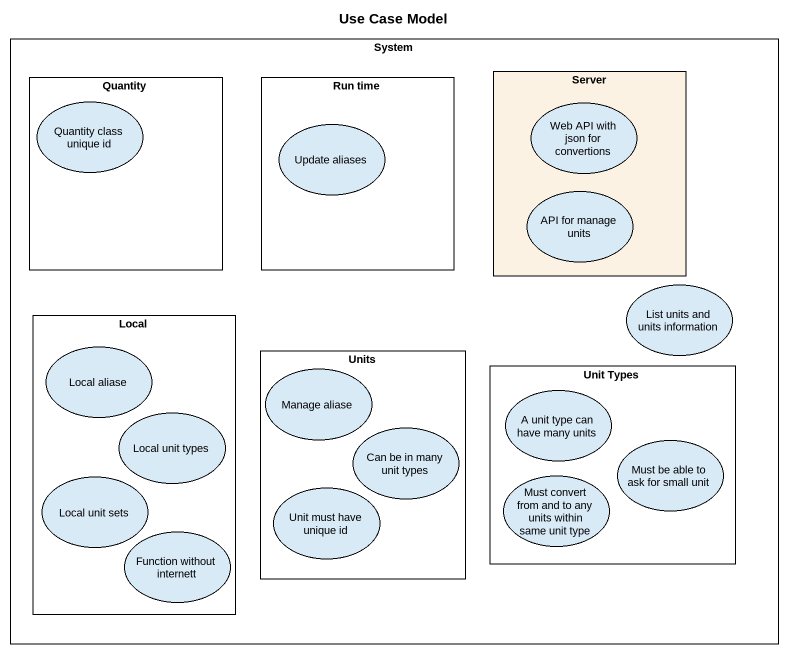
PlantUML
@startuml
title Use Case Model
rectangle System {
  rectangle Quantity {
    usecase "Quantity class unique id" as Quantity_class_unique_id
  }
  rectangle "Run time" as Run_time {
    usecase "Update aliases" as Update_aliases
  }
  rectangle Server #FCF2E3 {
    usecase "Web API with json for convertions" as Web_API_with_json_for
    usecase "API for manage units" as API_for_manage_units
  }
  rectangle Local {
    usecase "Local aliase" as Local_aliase
    usecase "Local unit types" as Local_unit_types
    usecase "Local unit sets" as Local_unit_sets
    usecase "Function without internett" as Function_without_internett
  }
  usecase "List units and units information" as List_units_and_units
  rectangle Units {
    usecase "Manage aliase" as Manage_aliase
    usecase "Can be in many unit types" as Can_be_in_many_unit_types
    usecase "Unit must have unique id" as Unit_must_have_unique_id
  }
  rectangle "Unit Types" as Unit_Types {
    usecase "A unit type can have many units" as A_unit_type_can_have_many
    usecase "Must be able to ask for small unit" as Must_be_able_to_ask_for
    usecase "Must convert from and to any units within same unit type" as Must_convert_from_and_to
  }
}
@enduml
